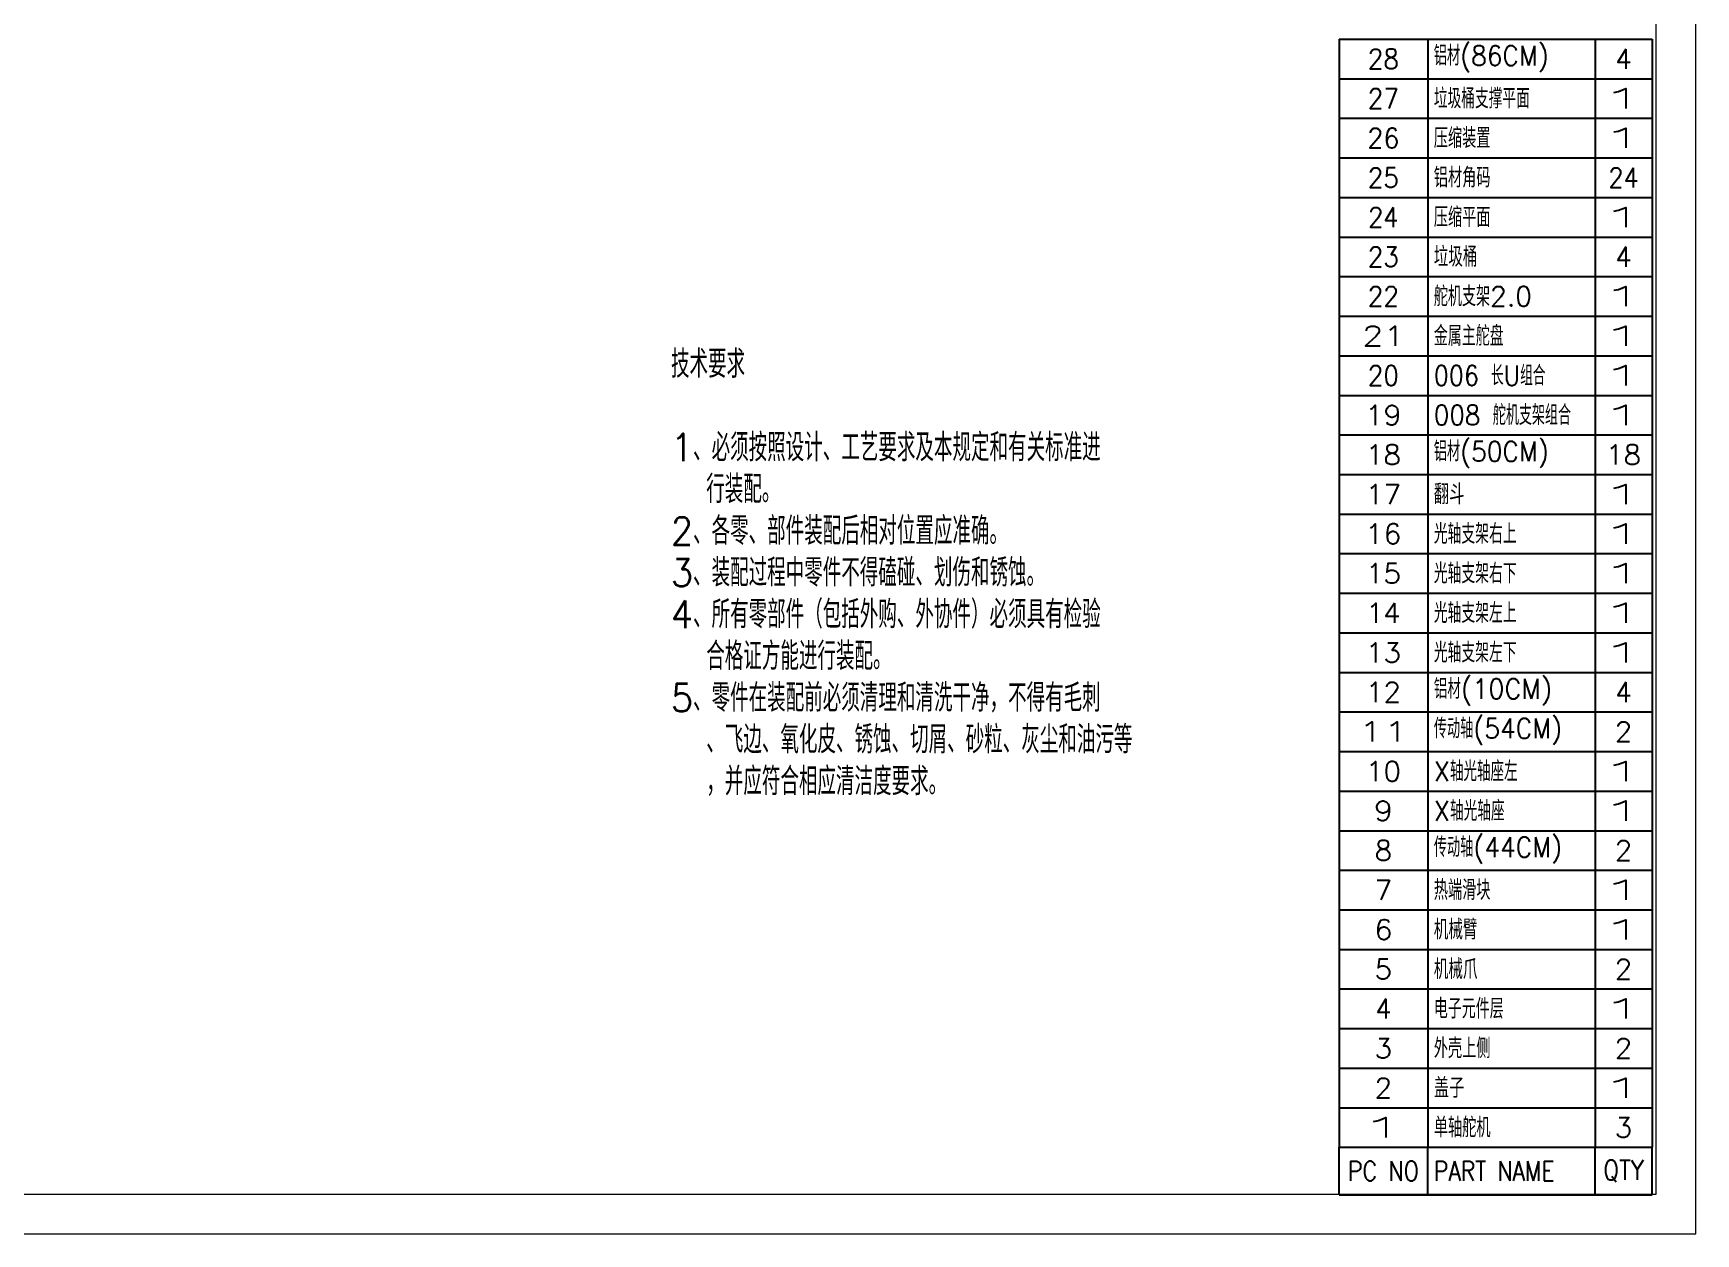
# Model space of a CAD drawing. Header units: millimetres. Extents: x 0 to 420, y 0 to 297.
# Drawn here: x 210 to 420, y 0 to 151.7 of the extents above; entities that cross this region are included whole.
import ezdxf

# ---------------------------------------------------------------- set-up
doc = ezdxf.new("R2010")
doc.units = ezdxf.units.MM
doc.layers.add('170', color=7, linetype='Continuous', true_color=0xffffff)
doc.layers.add('171', color=7, linetype='Continuous', true_color=0xffffff)
doc.styles.add('chinesef_fs', font='simplex.shx', dxfattribs={"bigfont": 'gbcbig.shx'})

# ---------------------------------------------------------------- blocks, each defined once
blk = doc.blocks.new('TabularNote1')
at = {"layer": '171', "color": 7, "linetype": 'Continuous', "lineweight": 25}
for p, q in [((0, 0), (11.19, 0)), ((0, 0), (0, -5)), ((11.19, 0), (11.19, -5)), ((11.19, 0), (32.32, 0)), ((32.32, 0), (32.32, -5)), ((32.32, 0), (39.53, 0)), ((39.53, 0), (39.53, -5)), ((0, -5), (11.19, -5)), ((0, -5), (0, -10)), ((11.19, -5), (32.32, -5)), ((11.19, -5), (11.19, -10)), ((32.32, -5), (39.53, -5)), ((32.32, -5), (32.32, -10)), ((39.53, -5), (39.53, -10)), ((0, -10), (11.19, -10)), ((0, -10), (0, -15)), ((11.19, -10), (32.32, -10)), ((11.19, -10), (11.19, -15)), ((32.32, -10), (39.53, -10)), ((32.32, -10), (32.32, -15)), ((39.53, -10), (39.53, -15)), ((0, -15), (11.19, -15)), ((0, -15), (0, -20)), ((11.19, -15), (32.32, -15)), ((11.19, -15), (11.19, -20)), ((32.32, -15), (39.53, -15)), ((32.32, -15), (32.32, -20)), ((39.53, -15), (39.53, -20)), ((0, -20), (11.19, -20)), ((0, -20), (0, -25)), ((11.19, -20), (32.32, -20)), ((11.19, -20), (11.19, -25)), ((32.32, -20), (39.53, -20)), ((32.32, -20), (32.32, -25)), ((39.53, -20), (39.53, -25)), ((0, -25), (11.19, -25)), ((0, -25), (0, -30)), ((11.19, -25), (32.32, -25)), ((11.19, -25), (11.19, -30)), ((32.32, -25), (39.53, -25)), ((32.32, -25), (32.32, -30)), ((39.53, -25), (39.53, -30)), ((0, -30), (11.19, -30)), ((0, -30), (0, -35)), ((11.19, -30), (32.32, -30)), ((11.19, -30), (11.19, -35)), ((32.32, -30), (39.53, -30)), ((32.32, -30), (32.32, -35)), ((39.53, -30), (39.53, -35)), ((0, -35), (11.19, -35)), ((0, -35), (0, -40)), ((11.19, -35), (32.32, -35)), ((11.19, -35), (11.19, -40)), ((32.32, -35), (39.53, -35)), ((32.32, -35), (32.32, -40)), ((39.53, -35), (39.53, -40)), ((0, -40), (11.19, -40)), ((0, -40), (0, -45)), ((11.19, -40), (32.32, -40)), ((11.19, -40), (11.19, -45)), ((32.32, -40), (39.53, -40)), ((32.32, -40), (32.32, -45)), ((39.53, -40), (39.53, -45)), ((0, -45), (11.19, -45)), ((0, -45), (0, -50)), ((11.19, -45), (32.32, -45)), ((11.19, -45), (11.19, -50)), ((32.32, -45), (39.53, -45)), ((32.32, -45), (32.32, -50)), ((39.53, -45), (39.53, -50)), ((0, -50), (11.19, -50)), ((0, -50), (0, -55)), ((11.19, -50), (32.32, -50)), ((11.19, -50), (11.19, -55)), ((32.32, -50), (39.53, -50)), ((32.32, -50), (32.32, -55)), ((39.53, -50), (39.53, -55)), ((0, -55), (11.19, -55)), ((0, -55), (0, -60)), ((11.19, -55), (32.32, -55)), ((11.19, -55), (11.19, -60)), ((32.32, -55), (39.53, -55)), ((32.32, -55), (32.32, -60)), ((39.53, -55), (39.53, -60)), ((0, -60), (11.19, -60)), ((0, -60), (0, -65)), ((11.19, -60), (32.32, -60)), ((11.19, -60), (11.19, -65)), ((32.32, -60), (39.53, -60)), ((32.32, -60), (32.32, -65)), ((39.53, -60), (39.53, -65)), ((0, -65), (11.19, -65)), ((0, -65), (0, -70)), ((11.19, -65), (32.32, -65)), ((11.19, -65), (11.19, -70)), ((32.32, -65), (39.53, -65)), ((32.32, -65), (32.32, -70)), ((39.53, -65), (39.53, -70)), ((0, -70), (11.19, -70)), ((0, -70), (0, -75)), ((11.19, -70), (32.32, -70)), ((11.19, -70), (11.19, -75)), ((32.32, -70), (39.53, -70)), ((32.32, -70), (32.32, -75)), ((39.53, -70), (39.53, -75)), ((0, -75), (11.19, -75)), ((0, -75), (0, -80)), ((11.19, -75), (32.32, -75)), ((11.19, -75), (11.19, -80)), ((32.32, -75), (39.53, -75)), ((32.32, -75), (32.32, -80)), ((39.53, -75), (39.53, -80)), ((0, -80), (11.19, -80)), ((0, -80), (0, -85)), ((11.19, -80), (32.32, -80)), ((11.19, -80), (11.19, -85)), ((32.32, -80), (39.53, -80)), ((32.32, -80), (32.32, -85)), ((39.53, -80), (39.53, -85)), ((0, -85), (11.19, -85)), ((0, -85), (0, -90)), ((11.19, -85), (32.32, -85)), ((11.19, -85), (11.19, -90)), ((32.32, -85), (39.53, -85)), ((32.32, -85), (32.32, -90)), ((39.53, -85), (39.53, -90)), ((0, -90), (11.19, -90)), ((0, -90), (0, -95)), ((11.19, -90), (32.32, -90)), ((11.19, -90), (11.19, -95)), ((32.32, -90), (39.53, -90)), ((32.32, -90), (32.32, -95)), ((39.53, -90), (39.53, -95)), ((0, -95), (11.19, -95)), ((0, -95), (0, -100)), ((11.19, -95), (32.32, -95)), ((11.19, -95), (11.19, -100)), ((32.32, -95), (39.53, -95)), ((32.32, -95), (32.32, -100)), ((39.53, -95), (39.53, -100)), ((0, -100), (11.19, -100)), ((0, -100), (0, -105)), ((11.19, -100), (32.32, -100)), ((11.19, -100), (11.19, -105)), ((32.32, -100), (39.53, -100)), ((32.32, -100), (32.32, -105)), ((39.53, -100), (39.53, -105)), ((0, -105), (11.19, -105)), ((0, -105), (0, -110)), ((11.19, -105), (32.32, -105)), ((11.19, -105), (11.19, -110)), ((32.32, -105), (39.53, -105)), ((32.32, -105), (32.32, -110)), ((39.53, -105), (39.53, -110)), ((0, -110), (11.19, -110)), ((0, -110), (0, -115)), ((11.19, -110), (32.32, -110)), ((11.19, -110), (11.19, -115)), ((32.32, -110), (39.53, -110)), ((32.32, -110), (32.32, -115)), ((39.53, -110), (39.53, -115)), ((0, -115), (11.19, -115)), ((0, -115), (0, -120)), ((11.19, -115), (32.32, -115)), ((11.19, -115), (11.19, -120)), ((32.32, -115), (39.53, -115)), ((32.32, -115), (32.32, -120)), ((39.53, -115), (39.53, -120)), ((0, -120), (11.19, -120)), ((0, -120), (0, -125)), ((11.19, -120), (32.32, -120)), ((11.19, -120), (11.19, -125)), ((32.32, -120), (39.53, -120)), ((32.32, -120), (32.32, -125)), ((39.53, -120), (39.53, -125)), ((0, -125), (11.19, -125)), ((0, -125), (0, -130)), ((11.19, -125), (32.32, -125)), ((11.19, -125), (11.19, -130)), ((32.32, -125), (39.53, -125)), ((32.32, -125), (32.32, -130)), ((39.53, -125), (39.53, -130)), ((0, -130), (11.19, -130)), ((0, -130), (0, -135)), ((11.19, -130), (32.32, -130)), ((11.19, -130), (11.19, -135)), ((32.32, -130), (39.53, -130)), ((32.32, -130), (32.32, -135)), ((39.53, -130), (39.53, -135)), ((0, -135), (11.19, -135)), ((0, -135), (0, -140)), ((11.19, -135), (32.32, -135)), ((11.19, -135), (11.19, -140)), ((32.32, -135), (39.53, -135)), ((32.32, -135), (32.32, -140)), ((39.53, -135), (39.53, -140)), ((0, -146), (0, -140)), ((0, -140), (11.19, -140)), ((0, -140), (11.19, -140)), ((11.19, -146), (11.19, -140)), ((11.19, -140), (32.32, -140)), ((11.19, -140), (32.32, -140)), ((32.32, -146), (32.32, -140)), ((32.32, -140), (39.53, -140)), ((32.32, -140), (39.53, -140)), ((39.53, -146), (39.53, -140)), ((0, -146), (11.19, -146)), ((11.19, -146), (32.32, -146)), ((32.32, -146), (39.53, -146))]:
    blk.add_line(p, q, dxfattribs=at)
at = {"layer": '170', "color": 5, "linetype": 'Continuous', "lineweight": 13, "char_height": 2.5, "line_spacing_factor": 0.753012, "style": 'chinesef_fs'}
for s, insert, attachment_point in [('\\W0.9168;28', (5.59, -2.5), 5), ('\\W0.9243;铝材(86CM)', (11.96, -2.5), 4), ('\\W0.9625;4', (35.92, -2.5), 5), ('\\W0.9168;27', (5.59, -7.5), 5), ('\\W0.9623;垃圾桶支撑平面', (11.96, -7.5), 4), ('\\W2.8875;1', (35.92, -7.5), 5), ('\\W0.9446;26', (5.59, -12.5), 5), ('\\W0.9945;压缩装置', (11.96, -12.5), 4), ('\\W2.8875;1', (35.92, -12.5), 5), ('\\W0.9168;25', (5.59, -17.5), 5), ('\\W0.9945;铝材角码', (11.96, -17.5), 4), ('\\W0.8906;24', (35.92, -17.5), 5), ('\\W0.9945;压缩平面', (11.96, -22.5), 4), ('\\W0.8906;24', (5.59, -22.5), 5), ('\\W2.8875;1', (35.92, -22.5), 5), ('\\W0.9168;23', (5.59, -27.5), 5), ('\\W1.0193;垃圾桶', (11.96, -27.5), 4), ('\\W0.9625;4', (35.92, -27.5), 5), ('\\W0.9168;22', (5.59, -32.5), 5), ('\\W0.9872;舵机支架2.0', (11.96, -32.5), 4), ('\\W2.8875;1', (35.92, -32.5), 5), ('\\W1.2469;21', (5.59, -37.5), 5), ('\\W0.9804;金属主舵盘', (11.96, -37.5), 4), ('\\W2.8875;1', (35.92, -37.5), 5), ('\\W0.9168;20', (5.59, -42.5), 5), ('\\W0.8868;006 长U组合', (11.96, -42.5), 4), ('\\W2.8875;1', (35.92, -42.5), 5), ('\\W0.9151;008 舵机支架组合', (11.96, -47.5), 4), ('\\W1.0749;19', (5.59, -47.5), 5), ('\\W2.8875;1', (35.92, -47.5), 5), ('\\W0.9243;铝材(50CM)', (11.96, -52.5), 4), ('\\W1.0391;18', (5.59, -52.5), 5), ('\\W1.0391;18', (35.92, -52.5), 5), ('\\W1.0391;17', (5.59, -57.5), 5), ('\\W1.0749;翻斗', (11.96, -57.5), 4), ('\\W2.8875;1', (35.92, -57.5), 5), ('\\W1.0749;16', (5.59, -62.5), 5), ('\\W0.9681;光轴支架右上', (11.96, -62.5), 4), ('\\W2.8875;1', (35.92, -62.5), 5), ('\\W1.0391;15', (5.59, -67.5), 5), ('\\W0.9681;光轴支架右下', (11.96, -67.5), 4), ('\\W2.8875;1', (35.92, -67.5), 5), ('\\W1.0055;14', (5.59, -72.5), 5), ('\\W0.9681;光轴支架左上', (11.96, -72.5), 4), ('\\W2.8875;1', (35.92, -72.5), 5), ('\\W1.0391;13', (5.59, -77.5), 5), ('\\W0.9681;光轴支架左下', (11.96, -77.5), 4), ('\\W2.8875;1', (35.92, -77.5), 5), ('\\W1.0391;12', (5.59, -82.5), 5), ('\\W0.9511;铝材(10CM)', (11.96, -82.5), 4), ('\\W0.9625;4', (35.92, -82.5), 5), ('\\W0.9249;传动轴(54CM)', (11.96, -87.5), 4), ('\\W1.4844;11', (5.59, -87.5), 5), ('\\W1.0313;2', (35.92, -87.5), 5), ('\\W1.0391;10', (5.59, -92.5), 5), ('\\W0.9493;X轴光轴座左', (11.96, -92.5), 4), ('\\W2.8875;1', (35.92, -92.5), 5), ('\\W1.1106;9', (5.59, -97.5), 5), ('\\W0.9574;X轴光轴座', (11.96, -97.5), 4), ('\\W2.8875;1', (35.92, -97.5), 5), ('\\W0.9249;传动轴(44CM)', (11.96, -102.5), 4), ('\\W1.0313;8', (5.59, -102.5), 5), ('\\W1.0313;2', (35.92, -102.5), 5), ('\\W1.0313;7', (5.59, -107.5), 5), ('\\W0.9945;热端滑块', (11.96, -107.5), 4), ('\\W2.8875;1', (35.92, -107.5), 5), ('\\W1.1106;6', (5.59, -112.5), 5), ('\\W1.0193;机械臂', (11.96, -112.5), 4), ('\\W2.8875;1', (35.92, -112.5), 5), ('\\W1.0313;5', (5.59, -117.5), 5), ('\\W1.0193;机械爪', (11.96, -117.5), 4), ('\\W1.0313;2', (35.92, -117.5), 5), ('\\W0.9625;4', (5.59, -122.5), 5), ('\\W0.9804;电子元件层', (11.96, -122.5), 4), ('\\W2.8875;1', (35.92, -122.5), 5), ('\\W0.9945;外壳上侧', (11.96, -127.5), 4), ('\\W1.0313;3', (5.59, -127.5), 5), ('\\W1.0313;2', (35.92, -127.5), 5), ('\\W1.0313;2', (5.59, -132.5), 5), ('\\W1.0749;盖子', (11.96, -132.5), 4), ('\\W2.8875;1', (35.92, -132.5), 5), ('\\W2.8875;1', (5.59, -137.5), 5), ('\\W0.9945;单轴舵机', (11.96, -137.5), 4), ('\\W1.0313;3', (35.92, -137.5), 5), ('\\W0.8220;PC NO', (5.59, -143), 5), ('\\W0.8131;PART NAME', (11.96, -143), 4), ('\\W0.8555;QTY', (35.92, -143), 5)]:
    blk.add_mtext(s, dxfattribs=dict(at, insert=insert, attachment_point=attachment_point))

msp = doc.modelspace()

# ---------------------------------------------------------------- linework, layer by layer
at = {"layer": '170', "color": 80, "linetype": 'Continuous', "lineweight": 13}
for p, q in [((420, 0), (420, 297)), ((0, 0), (420, 0))]:
    msp.add_line(p, q, dxfattribs=at)
at = {"layer": '170', "color": 80, "linetype": 'Continuous', "lineweight": 18}
for p, q in [((415, 5), (415, 292)), ((25, 5), (415, 5))]:
    msp.add_line(p, q, dxfattribs=at)

# ---------------------------------------------------------------- block references
at = {"layer": '171', "color": 3, "linetype": 'Continuous', "lineweight": 18}
msp.add_blockref('TabularNote1', (374.955, 150.926), dxfattribs=at)

# ---------------------------------------------------------------- texts
at = {"layer": '171', "color": 5, "linetype": 'Continuous', "lineweight": 13, "char_height": 3.5, "attachment_point": 7, "line_spacing_factor": 0.903614, "style": 'chinesef_fs'}
for s, insert in [('\\W0.9288;技术要求\\P\\P1、必须按照设计、工艺要求及本规定和有关标准进\\P  行装配。\\P2、各零、部件装配后相对位置应准确。\\P3、装配过程中零件不得磕碰、划伤和锈蚀。\\P4、所有零部件（包括外购、外协件）必须具有检验\\P  合格证方能进行装配。\\P5、零件在装配前必须清理和清洗干净，不得有毛刺\\P  、飞边、氧化皮、锈蚀、切屑、砂粒、灰尘和油污等\\P  ，并应符合相应清洁度要求。', (290.556, 55.304)), ('\\W1.0000;', (369.608, 19.155))]:
    msp.add_mtext(s, dxfattribs=dict(at, insert=insert))

doc.saveas('drawing.dxf')
